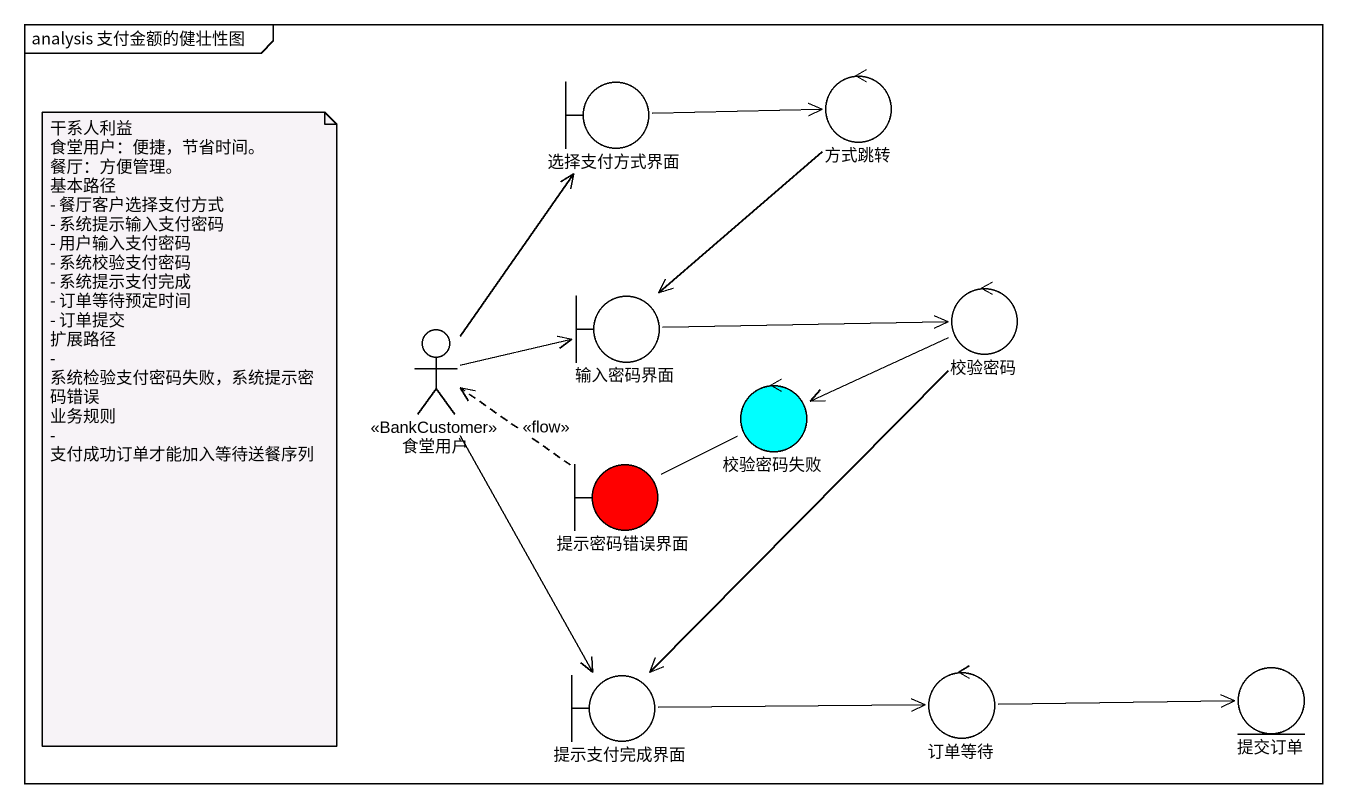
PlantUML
@startuml
mainframe analysis 支付金额的健壮性图
boundary 选择支付方式界面
control 方式跳转
boundary 输入密码界面
control 校验密码
actor 食堂用户 <<BankCustomer>>
control 校验密码失败 #00FFFF
boundary 提示密码错误界面 #FF0000
boundary 提示支付完成界面
control 订单等待
entity 提交订单
选择支付方式界面 -right-> 方式跳转
方式跳转 --> 输入密码界面
输入密码界面 -right-> 校验密码
校验密码 -left-> 校验密码失败
校验密码 --> 提示支付完成界面
食堂用户 -up-> 选择支付方式界面
食堂用户 -right-> 输入密码界面
食堂用户 --> 提示支付完成界面
校验密码失败 -left- 提示密码错误界面
提示密码错误界面 .left.> 食堂用户 : <<flow>>
提示支付完成界面 -right-> 订单等待
订单等待 -right-> 提交订单
note as N1
  干系人利益
  食堂用户：便捷，节省时间。
  餐厅：方便管理。
  基本路径
  - 餐厅客户选择支付方式
  - 系统提示输入支付密码
  - 用户输入支付密码
  - 系统校验支付密码
  - 系统提示支付完成
  - 订单等待预定时间
  - 订单提交
  扩展路径
  - 系统检验支付密码失败，系统提示密码错误
  业务规则
  - 支付成功订单才能加入等待送餐序列
end note
@enduml
